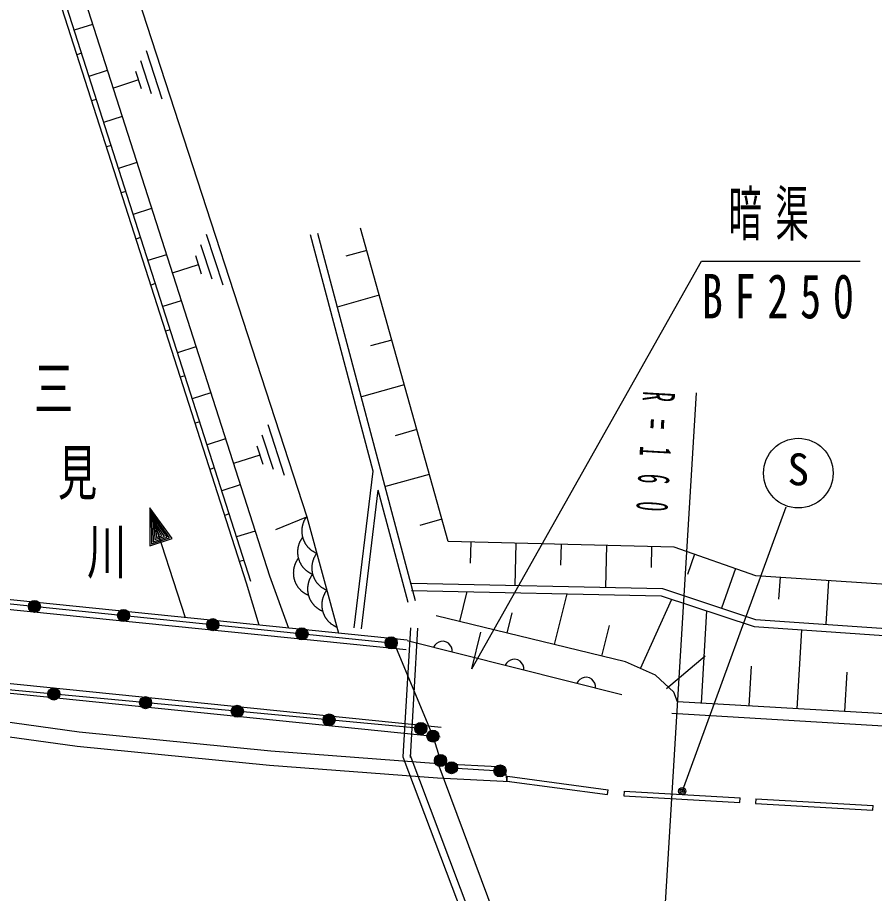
# Model space of a CAD drawing. Units: millimetres, scale not verified. Extents: x 40000 to 680000, y 20000 to 380000.
# Drawn here: x 388348 to 423794, y 293776 to 329988 of the extents above; entities that cross this region are included whole.
import ezdxf
from ezdxf.enums import TextEntityAlignment as Align

# ---------------------------------------------------------------- set-up
doc = ezdxf.new("R2010")
doc.units = ezdxf.units.MM
doc.header["$LTSCALE"] = 1000
doc.layers.add('M-BGD', color=7, linetype='Continuous', lineweight=25)
doc.styles.add('ＭＳ ゴシック', font='')
doc.styles.get('ＭＳ ゴシック').set_extended_font_data('MS Gothic')

msp = doc.modelspace()

# ---------------------------------------------------------------- linework, layer by layer
at = {"layer": 'M-BGD'}
for p, q in [((393230, 331099), (400319, 309348)), ((391143, 330658), (398766, 306912)), ((397813, 306607), (390191, 330352)), ((398004, 306668), (390382, 330413)), ((391449, 329706), (390687, 329461)), ((390993, 328509), (390802, 328448)), ((393665, 328619), (394316, 326622)), ((393892, 326838), (393450, 328195)), ((392060, 327802), (391299, 327557)), ((393235, 327772), (393469, 327053)), ((393352, 327412), (392314, 327074)), ((391604, 326605), (391414, 326544)), ((392672, 325897), (391910, 325653)), ((392215, 324701), (392025, 324640)), ((393283, 323993), (392521, 323748)), ((392827, 322796), (392636, 322735)), ((393894, 322089), (393132, 321844)), ((393438, 320892), (393248, 320831)), ((396155, 321032), (396837, 318940)), ((403056, 311235), (400461, 321003)), ((400751, 321080), (404792, 305882)), ((396393, 319166), (395929, 320588)), ((394505, 320184), (393744, 319940)), ((395704, 320145), (395949, 319392)), ((402793, 320357), (401934, 320117)), ((395826, 319768), (394739, 319414)), ((394049, 318988), (393859, 318927)), ((403311, 318506), (401575, 318020)), ((395117, 318280), (394355, 318036)), ((394660, 317083), (394470, 317022)), ((403828, 316655), (402951, 316410)), ((395728, 316376), (394966, 316131)), ((395272, 315179), (395081, 315118)), ((404346, 314804), (402574, 314308)), ((396339, 314472), (395577, 314227)), ((415016, 291322), (416437, 314467)), ((395883, 313275), (395693, 313214)), ((398700, 313164), (399381, 311072)), ((404864, 312953), (403968, 312702)), ((396950, 312567), (396189, 312323)), ((398938, 311297), (398474, 312720)), ((398249, 312276), (398494, 311523)), ((398371, 311900), (397284, 311545)), ((396494, 311371), (396304, 311309)), ((402277, 304759), (403056, 311235)), ((405381, 311102), (403573, 310596)), ((397562, 310663), (396800, 310418)), ((402575, 304723), (403264, 310452)), ((404502, 305805), (403264, 310452)), ((395299, 305177), (393820, 309724)), ((420131, 309753), (415842, 298005)), ((397106, 309466), (396915, 309405)), ((399039, 308825), (400319, 309348)), ((400319, 309348), (401626, 304536)), ((405899, 309251), (404985, 308995)), ((398173, 308759), (397411, 308514)), ((407093, 308302), (407072, 307427)), ((408964, 308256), (408921, 306513)), ((410835, 308210), (410813, 307342)), ((412706, 308164), (412663, 306435)), ((414577, 308118), (414555, 307257)), ((397717, 307562), (397526, 307501)), ((416355, 307799), (416064, 306968)), ((418041, 307209), (417468, 305574)), ((398766, 306912), (399556, 304746)), ((419889, 306846), (419828, 305947)), ((404461, 304249), (380879, 306638)), ((381670, 306397), (403802, 304136)), ((398343, 304869), (397813, 306607)), ((421898, 306712), (421778, 304908)), ((404421, 303851), (380838, 306234)), ((406647, 305020), (406948, 306254)), ((410563, 304065), (411076, 306168)), ((414114, 303072), (415406, 305942)), ((408605, 304542), (408808, 305376)), ((416635, 301647), (416858, 305461)), ((404597, 304759), (404291, 299419)), ((404896, 304742), (404590, 299397)), ((407139, 303066), (407510, 304579)), ((412521, 303587), (412830, 304856)), ((420593, 301416), (420783, 304676)), ((403850, 304311), (405530, 300283)), ((404460, 304233), (413349, 302005)), ((415187, 302250), (416792, 303600)), ((418614, 301532), (418710, 303173)), ((382294, 303044), (405870, 300651)), ((422572, 301301), (422666, 302920)), ((382253, 302646), (405830, 300253)), ((405029, 300594), (382263, 302735)), ((382907, 300969), (390821, 299864)), ((405530, 300283), (405846, 299274)), ((404571, 299525), (409282, 287049)), ((404291, 299419), (408954, 287068)), ((410294, 286977), (405746, 299152)), ((406299, 298975), (408305, 298842)), ((408486, 299015), (408592, 298421)), ((408592, 298421), (408619, 298619)), ((408592, 298421), (412756, 297864)), ((408619, 298619), (412782, 298063)), ((412756, 297864), (412782, 298063)), ((413435, 298012), (413424, 297813)), ((413424, 297813), (418219, 297535)), ((413435, 298012), (418231, 297734)), ((418219, 297535), (418231, 297734)), ((418880, 297689), (418869, 297489)), ((418880, 297689), (423739, 297419)), ((418869, 297489), (423728, 297219)), ((423728, 297219), (423739, 297419))]:
    msp.add_line(p, q, dxfattribs=at)
for points in [[(453353, 307035), (436971, 305706), (418884, 306913), (415512, 308095), (406158, 308325), (402534, 321282)], [(407139, 303066), (416644, 319915), (423207, 319915)], [(400313, 309366), (400303, 309353), (400293, 309339), (400283, 309325), (400273, 309310), (400264, 309296), (400254, 309282), (400245, 309267), (400237, 309252), (400228, 309237), (400220, 309222), (400212, 309206), (400204, 309191), (400197, 309175), (400190, 309160), (400183, 309144), (400176, 309128), (400170, 309112), (400164, 309096), (400158, 309080), (400153, 309063), (400148, 309047), (400143, 309030), (400138, 309014), (400134, 308997), (400130, 308980), (400126, 308963), (400123, 308946), (400120, 308929), (400117, 308912), (400114, 308895), (400112, 308878), (400110, 308861), (400108, 308844), (400107, 308827), (400106, 308810), (400105, 308792), (400105, 308775), (400105, 308758), (400105, 308741), (400105, 308723), (400106, 308706), (400107, 308689), (400109, 308672), (400110, 308655), (400112, 308638), (400115, 308620), (400117, 308603), (400120, 308586), (400123, 308569), (400127, 308553), (400130, 308536), (400134, 308519), (400139, 308502), (400143, 308486), (400148, 308469), (400153, 308453), (400159, 308436), (400165, 308420), (400171, 308404), (400177, 308388), (400184, 308372), (400191, 308356), (400198, 308341), (400205, 308325), (400213, 308310), (400221, 308294), (400229, 308279), (400238, 308264), (400246, 308249), (400255, 308235), (400265, 308220), (400274, 308206), (400284, 308191), (400294, 308177), (400304, 308164), (400315, 308150), (400326, 308136), (400337, 308123), (400348, 308110), (400359, 308097), (400371, 308084), (400383, 308072), (400395, 308060), (400407, 308048), (400420, 308036), (400432, 308024), (400445, 308013), (400458, 308002), (400472, 307991), (400485, 307980), (400499, 307969), (400513, 307959), (400527, 307949), (400541, 307939), (400556, 307930), (400570, 307921), (400585, 307912), (400600, 307903), (400615, 307894), (400630, 307886), (400645, 307878), (400661, 307871), (400676, 307863), (400692, 307856), (400708, 307849), (400724, 307843), (400728, 307841), (400717, 307827), (400707, 307813), (400697, 307799), (400687, 307785), (400678, 307771), (400669, 307756), (400660, 307742), (400651, 307727), (400642, 307712), (400634, 307697), (400626, 307681), (400619, 307666), (400611, 307650), (400604, 307635), (400597, 307619), (400591, 307603), (400584, 307587), (400578, 307571), (400573, 307554), (400567, 307538), (400562, 307521), (400557, 307505), (400552, 307488), (400548, 307472), (400544, 307455), (400540, 307438), (400537, 307421), (400534, 307404), (400531, 307387), (400529, 307370), (400526, 307353), (400524, 307336), (400523, 307319), (400521, 307302), (400520, 307284), (400520, 307267), (400519, 307250), (400519, 307233), (400519, 307215), (400520, 307198), (400520, 307181), (400522, 307164), (400523, 307147), (400525, 307129), (400527, 307112), (400529, 307095), (400531, 307078), (400534, 307061), (400537, 307044), (400541, 307027), (400545, 307010), (400549, 306994), (400553, 306977), (400558, 306960), (400563, 306944), (400568, 306927), (400573, 306911), (400579, 306895), (400585, 306879), (400591, 306863), (400598, 306847), (400605, 306831), (400612, 306815), (400620, 306800), (400627, 306784), (400635, 306769), (400643, 306754), (400652, 306739), (400661, 306724), (400670, 306709), (400679, 306695), (400689, 306680), (400698, 306666), (400708, 306652), (400719, 306638), (400729, 306625), (400740, 306611), (400751, 306598), (400762, 306585), (400774, 306572), (400785, 306559), (400797, 306547), (400809, 306534), (400822, 306522), (400834, 306511), (400847, 306499), (400860, 306487), (400873, 306476), (400886, 306465), (400900, 306455), (400913, 306444), (400927, 306434), (400941, 306424), (400955, 306414), (400970, 306405), (400984, 306395), (400999, 306386), (401014, 306378), (401029, 306369), (401044, 306361), (401059, 306353), (401075, 306345), (401090, 306338), (401106, 306331), (401122, 306324), (401138, 306317), (401142, 306316), (401132, 306302), (401121, 306288), (401111, 306274), (401102, 306260), (401092, 306246), (401083, 306231), (401074, 306216), (401065, 306201), (401057, 306186), (401048, 306171), (401041, 306156), (401033, 306140), (401025, 306125), (401018, 306109), (401011, 306093), (401005, 306077), (400999, 306061), (400993, 306045), (400987, 306029), (400981, 306013), (400976, 305996), (400971, 305980), (400967, 305963), (400962, 305946), (400958, 305930), (400955, 305913), (400951, 305896), (400948, 305879), (400945, 305862), (400943, 305845), (400941, 305828), (400939, 305811), (400937, 305793), (400936, 305776), (400935, 305759), (400934, 305742), (400934, 305725), (400933, 305707), (400934, 305690), (400934, 305673), (400935, 305656), (400936, 305638), (400937, 305621), (400939, 305604), (400941, 305587), (400943, 305570), (400946, 305553), (400949, 305536), (400952, 305519), (400955, 305502), (400959, 305485), (400963, 305468), (400967, 305452), (400972, 305435), (400977, 305419), (400982, 305402), (400988, 305386), (400993, 305370), (400999, 305353), (401006, 305337), (401012, 305321), (401019, 305306), (401026, 305290), (401034, 305274), (401042, 305259), (401050, 305244), (401058, 305229), (401066, 305214), (401075, 305199), (401084, 305184), (401093, 305170), (401103, 305155), (401113, 305141), (401123, 305127), (401133, 305113), (401143, 305099), (401154, 305086), (401165, 305073), (401176, 305060), (401188, 305047), (401200, 305034), (401211, 305021), (401224, 305009), (401236, 304997), (401248, 304985), (401261, 304974), (401274, 304962), (401287, 304951), (401300, 304940), (401314, 304929), (401328, 304919), (401341, 304909), (401356, 304899), (401370, 304889), (401384, 304879), (401399, 304870), (401413, 304861), (401428, 304852), (401443, 304844), (401458, 304836), (401474, 304828), (401489, 304820), (401505, 304813), (401520, 304806), (401536, 304799), (401552, 304792), (401556, 304790)], [(400139, 308500), (400129, 308486), (400119, 308473), (400109, 308458), (400099, 308444), (400089, 308430), (400080, 308415), (400071, 308401), (400062, 308386), (400054, 308371), (400046, 308356), (400038, 308340), (400030, 308325), (400023, 308309), (400016, 308294), (400009, 308278), (400002, 308262), (399996, 308246), (399990, 308230), (399984, 308213), (399979, 308197), (399973, 308181), (399969, 308164), (399964, 308147), (399960, 308131), (399956, 308114), (399952, 308097), (399949, 308080), (399945, 308063), (399943, 308046), (399940, 308029), (399938, 308012), (399936, 307995), (399934, 307978), (399933, 307961), (399932, 307943), (399931, 307926), (399931, 307909), (399931, 307892), (399931, 307874), (399931, 307857), (399932, 307840), (399933, 307823), (399934, 307806), (399936, 307788), (399938, 307771), (399940, 307754), (399943, 307737), (399946, 307720), (399949, 307703), (399952, 307686), (399956, 307669), (399960, 307653), (399965, 307636), (399969, 307619), (399974, 307603), (399979, 307586), (399985, 307570), (399991, 307554), (399997, 307538), (400003, 307522), (400010, 307506), (400016, 307490), (400024, 307474), (400031, 307459), (400039, 307443), (400047, 307428), (400055, 307413), (400064, 307398), (400072, 307383), (400081, 307368), (400091, 307354), (400100, 307339), (400110, 307325), (400120, 307311), (400130, 307297), (400141, 307284), (400151, 307270), (400162, 307257), (400174, 307244), (400185, 307231), (400197, 307218), (400209, 307206), (400221, 307193), (400233, 307181), (400246, 307170), (400258, 307158), (400271, 307147), (400284, 307135), (400298, 307124), (400311, 307114), (400325, 307103), (400339, 307093), (400353, 307083), (400367, 307073), (400381, 307064), (400396, 307054), (400411, 307045), (400425, 307037), (400441, 307028), (400456, 307020), (400471, 307012), (400486, 307004), (400502, 306997), (400518, 306990), (400533, 306983), (400549, 306976), (400554, 306975), (400543, 306961), (400533, 306947), (400523, 306933), (400513, 306919), (400504, 306905), (400494, 306890), (400485, 306875), (400477, 306860), (400468, 306845), (400460, 306830), (400452, 306815), (400444, 306800), (400437, 306784), (400430, 306768), (400423, 306752), (400416, 306737), (400410, 306720), (400404, 306704), (400398, 306688), (400393, 306672), (400388, 306655), (400383, 306639), (400378, 306622), (400374, 306605), (400370, 306589), (400366, 306572), (400363, 306555), (400360, 306538), (400357, 306521), (400354, 306504), (400352, 306487), (400350, 306470), (400349, 306453), (400347, 306435), (400346, 306418), (400345, 306401), (400345, 306384), (400345, 306366), (400345, 306349), (400346, 306332), (400346, 306315), (400347, 306297), (400349, 306280), (400350, 306263), (400352, 306246), (400355, 306229), (400357, 306212), (400360, 306195), (400363, 306178), (400367, 306161), (400370, 306144), (400375, 306127), (400379, 306111), (400383, 306094), (400388, 306078), (400394, 306061), (400399, 306045), (400405, 306029), (400411, 306012), (400417, 305996), (400424, 305981), (400431, 305965), (400438, 305949), (400445, 305933), (400453, 305918), (400461, 305903), (400469, 305888), (400478, 305873), (400487, 305858), (400496, 305843), (400505, 305829), (400514, 305814), (400524, 305800), (400534, 305786), (400544, 305772), (400555, 305758), (400566, 305745), (400577, 305732), (400588, 305719), (400599, 305706), (400611, 305693), (400623, 305681), (400635, 305668), (400647, 305656), (400660, 305644), (400673, 305633), (400686, 305621), (400699, 305610), (400712, 305599), (400725, 305588), (400739, 305578), (400753, 305568), (400767, 305558), (400781, 305548), (400796, 305538), (400810, 305529), (400825, 305520), (400840, 305511), (400855, 305503), (400870, 305495), (400885, 305487), (400901, 305479), (400916, 305472), (400932, 305465), (400948, 305458), (400964, 305451), (400968, 305450)], [(454751, 308281), (457196, 306612), (458633, 303605), (458625, 302534), (435434, 300549), (415646, 301705)], [(399965, 307634), (399955, 307620), (399944, 307606), (399934, 307592), (399925, 307578), (399915, 307564), (399906, 307549), (399897, 307534), (399888, 307520), (399880, 307505), (399872, 307489), (399864, 307474), (399856, 307459), (399848, 307443), (399841, 307427), (399835, 307412), (399828, 307396), (399822, 307380), (399816, 307363), (399810, 307347), (399804, 307331), (399799, 307314), (399794, 307298), (399790, 307281), (399785, 307264), (399781, 307248), (399778, 307231), (399774, 307214), (399771, 307197), (399768, 307180), (399766, 307163), (399764, 307146), (399762, 307129), (399760, 307112), (399759, 307094), (399758, 307077), (399757, 307060), (399757, 307043), (399756, 307025), (399757, 307008), (399757, 306991), (399758, 306974), (399759, 306957), (399760, 306939), (399762, 306922), (399764, 306905), (399766, 306888), (399769, 306871), (399772, 306854), (399775, 306837), (399778, 306820), (399782, 306803), (399786, 306787), (399790, 306770), (399795, 306753), (399800, 306737), (399805, 306720), (399811, 306704), (399816, 306688), (399822, 306672), (399829, 306655), (399835, 306640), (399842, 306624), (399849, 306608), (399857, 306593), (399865, 306577), (399873, 306562), (399881, 306547), (399889, 306532), (399898, 306517), (399907, 306502), (399916, 306488), (399926, 306473), (399936, 306459), (399946, 306445), (399956, 306431), (399967, 306418), (399977, 306404), (399988, 306391), (399999, 306378), (400011, 306365), (400023, 306352), (400034, 306340), (400047, 306327), (400059, 306315), (400071, 306303), (400084, 306292), (400097, 306280), (400110, 306269), (400123, 306258), (400137, 306247), (400151, 306237), (400165, 306227), (400179, 306217), (400193, 306207), (400207, 306198), (400222, 306188), (400236, 306179), (400251, 306171), (400266, 306162), (400281, 306154), (400297, 306146), (400312, 306138), (400328, 306131), (400344, 306124), (400359, 306117), (400375, 306110), (400379, 306109)], [(404647, 306602), (415024, 306385), (418871, 305109), (436892, 303866), (454420, 305400)], [(404641, 306302), (414972, 306086), (418813, 304812), (436895, 303565), (454447, 305102)], [(415646, 301705), (415493, 302099), (414729, 302795), (413500, 303348), (405668, 305258)], [(406329, 303765), (406322, 303865), (406294, 303955), (406236, 304052), (406170, 304118), (406085, 304172), (405961, 304203), (405860, 304196), (405771, 304169), (405674, 304110), (405608, 304044), (405553, 303959)], [(409292, 303022), (409285, 303123), (409258, 303212), (409200, 303309), (409134, 303375), (409048, 303429), (408924, 303460), (408823, 303453), (408734, 303426), (408637, 303368), (408571, 303302), (408517, 303216)], [(412256, 302279), (412248, 302380), (412221, 302469), (412163, 302566), (412097, 302632), (412011, 302687), (411887, 302718), (411786, 302710), (411697, 302683), (411600, 302625), (411534, 302559), (411480, 302473)], [(415406, 301228), (435658, 300016), (437417, 300277), (452374, 301549), (458602, 302321)], [(382768, 301594), (390892, 300460), (398826, 299679), (405746, 299152), (408486, 299015)], [(390821, 299864), (398774, 299081), (405716, 298552), (408715, 298403)]]:
    msp.add_lwpolyline(points, dxfattribs=at)
for points in [[(393820, 309724), (393827, 308149), (394740, 308446)], [(393876, 309553), (393894, 308234), (394636, 308475)], [(393931, 309382), (393961, 308319), (394532, 308505)], [(393987, 309211), (394028, 308404), (394428, 308534)], [(394043, 309039), (394095, 308489), (394324, 308563)], [(394117, 308811), (394163, 308574), (394220, 308592)]]:
    msp.add_lwpolyline(points, close=True, dxfattribs=at)
for centre, radius in [((420644, 311153), 1440), ((389047, 305643), 250), ((389047, 305643), 220), ((389047, 305643), 190), ((389047, 305643), 160), ((389047, 305643), 130), ((389047, 305643), 100), ((389047, 305643), 70), ((389047, 305643), 40), ((389047, 305643), 10), ((392736, 305266), 250), ((392736, 305266), 220), ((392736, 305266), 190), ((392736, 305266), 160), ((392736, 305266), 130), ((392736, 305266), 100), ((392736, 305266), 70), ((392736, 305266), 40), ((392736, 305266), 10), ((396424, 304889), 250), ((396424, 304889), 220), ((396424, 304889), 190), ((396424, 304889), 160), ((396424, 304889), 130), ((396424, 304889), 100), ((396424, 304889), 70), ((396424, 304889), 40), ((396424, 304889), 10), ((400113, 304512), 250), ((400113, 304512), 220), ((400113, 304512), 190), ((400113, 304512), 160), ((400113, 304512), 130), ((400113, 304512), 100), ((400113, 304512), 70), ((400113, 304512), 40), ((400113, 304512), 10), ((403802, 304136), 250), ((403802, 304136), 220), ((403802, 304136), 190), ((403802, 304136), 160), ((403802, 304136), 130), ((403802, 304136), 100), ((403802, 304136), 70), ((403802, 304136), 40), ((403802, 304136), 10), ((389852, 302021), 250), ((389852, 302021), 220), ((389852, 302021), 190), ((389852, 302021), 160), ((389852, 302021), 130), ((389852, 302021), 100), ((389852, 302021), 70), ((389852, 302021), 40), ((389852, 302021), 10), ((393646, 301664), 250), ((393646, 301664), 220), ((393646, 301664), 190), ((393646, 301664), 160), ((393646, 301664), 130), ((393646, 301664), 100), ((393646, 301664), 70), ((393646, 301664), 40), ((393646, 301664), 10), ((397440, 301308), 250), ((397440, 301308), 220), ((397440, 301308), 190), ((397440, 301308), 160), ((397440, 301308), 130), ((397440, 301308), 100), ((397440, 301308), 70), ((397440, 301308), 40), ((397440, 301308), 10), ((401235, 300951), 250), ((401235, 300951), 220), ((401235, 300951), 190), ((401235, 300951), 160), ((401235, 300951), 130), ((401235, 300951), 100), ((401235, 300951), 70), ((401235, 300951), 40), ((401235, 300951), 10), ((405029, 300594), 250), ((405029, 300594), 220), ((405029, 300594), 190), ((405029, 300594), 160), ((405029, 300594), 130), ((405029, 300594), 100), ((405029, 300594), 70), ((405029, 300594), 40), ((405029, 300594), 10), ((405530, 300283), 250), ((405530, 300283), 220), ((405530, 300283), 190), ((405530, 300283), 160), ((405530, 300283), 130), ((405530, 300283), 100), ((405530, 300283), 70), ((405530, 300283), 40), ((405530, 300283), 10), ((405846, 299274), 250), ((405846, 299274), 220), ((405846, 299274), 190), ((405846, 299274), 160), ((405846, 299274), 130), ((405846, 299274), 100), ((405846, 299274), 70), ((405846, 299274), 40), ((405846, 299274), 10), ((406299, 298975), 250), ((406299, 298975), 220), ((406299, 298975), 190), ((406299, 298975), 160), ((406299, 298975), 130), ((406299, 298975), 100), ((406299, 298975), 70), ((406299, 298975), 40), ((406299, 298975), 10), ((408305, 298842), 250), ((408305, 298842), 220), ((408305, 298842), 190), ((408305, 298842), 160), ((408305, 298842), 130), ((408305, 298842), 100), ((408305, 298842), 70), ((408305, 298842), 40), ((408305, 298842), 10), ((415842, 298005), 150), ((415842, 298005), 90), ((415842, 298005), 30)]:
    msp.add_circle(centre, radius, dxfattribs=at)

# ---------------------------------------------------------------- texts
at = {"layer": 'M-BGD', "style": 'ＭＳ ゴシック'}
for s, width, p in [('暗', 0.55, (417752, 320420)), ('渠', 0.55, (419700, 320417)), ('B', 0.7, (416651, 317003)), ('F', 0.7, (418006, 317003)), ('2', 0.7, (419361, 317003)), ('5', 0.7, (420715, 317003)), ('0', 0.7, (422070, 317003)), ('三', 0.65, (389031, 313183)), ('見', 0.65, (390014, 309706)), ('川', 0.65, (391223, 306455))]:
    msp.add_text(s, height=1833, dxfattribs=dict(at, width=width)).set_placement(p, align=Align.BOTTOM_LEFT)
msp.add_text('S', height=1320, dxfattribs=at).set_placement((420194, 310253), align=Align.BOTTOM_LEFT)
at = {"layer": 'M-BGD', "insert": (414207, 314555), "char_height": 1320, "attachment_point": 7, "rotation": 266.7, "style": 'ＭＳ ゴシック'}
msp.add_mtext('\\T2.81;\\W0.45;R=160', dxfattribs=at)

doc.saveas('drawing.dxf')
